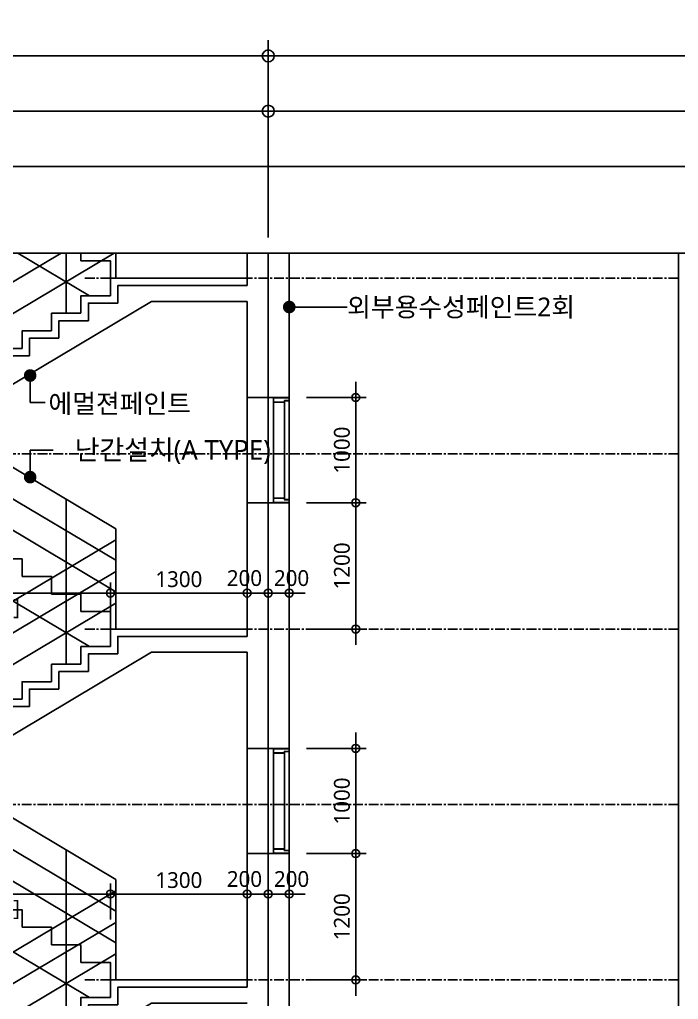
# Model space of a CAD drawing. Header units: millimetres. Extents: x -65167 to 413267, y -17142 to 66587.
# Drawn here: x 273953 to 280217, y 47407 to 56716 of the extents above; entities that cross this region are included whole.
import ezdxf
from ezdxf.enums import TextEntityAlignment as Align
from ezdxf.xclip import XClip

# ---------------------------------------------------------------- set-up
doc = ezdxf.new("R2010")
doc.units = ezdxf.units.MM
doc.header["$LTSCALE"] = 75
doc.header["$MEASUREMENT"] = 0
doc.header["$XCLIPFRAME"] = 0
doc.header["$PDSIZE"] = -10
doc.linetypes.add('CENTER', pattern=[2, 1.25, -0.25, 0.25, -0.25])
doc.layers.get('0').update_dxf_attribs({"linetype": 'CONTINUOUS'})
doc.layers.get('Defpoints').update_dxf_attribs({"color": 171, "linetype": 'CONTINUOUS'})
for name, color, linetype in [('CEN(ST)', 1, 'CENTER'), ('CON', 2, 'CONTINUOUS'), ('DOOR', 4, 'CONTINUOUS'), ('ELE-6', 8, 'CONTINUOUS'), ('FIN-1', 6, 'CONTINUOUS'), ('HAN', 9, 'CONTINUOUS'), ('NDIM', 7, 'CONTINUOUS'), ('stair-hand', 252, 'CONTINUOUS'), ('SYM', 7, 'CONTINUOUS'), ('TEXT(MIN)', 7, 'CONTINUOUS'), ('TEXT(노트)', 7, 'CONTINUOUS')]:
    doc.layers.add(name, color=color, linetype=linetype)
doc.styles.add('CGS', font='cgse', dxfattribs={"bigfont": 'cgs'})
doc.styles.add('나눔바른고딕', font='NanumBarunGothic.ttf')
doc.dimstyles.new('NDIM 1200', dxfattribs={"dimscale": 75, "dimtxt": 3, "dimasz": 1, "dimexe": 2, "dimexo": 2, "dimgap": 1, "dimtad": 1, "dimdec": 0, "dimdsep": 46, "dimtxsty": 'CGS', "dimblk": 'DOT0', "dimcen": 1, "dimdle": 8, "dimclrd": 256, "dimclre": 256, "dimclrt": 256, "dimadec": 0, "dimazin": 0, "dimtfac": 1, "dimtdec": 0, "dimtix": 1, "dimtmove": 2, "dimatfit": 3, "dimldrblk": 'DOT0', "dimfxl": 1, "dimtolj": 1, "dimtzin": 0, "dimlwd": -1, "dimlwe": -1, "dimarcsym": 0})

# ---------------------------------------------------------------- blocks, each defined once
blk = doc.blocks.new('DOT0')
blk.add_line((-3, 0), (3, 0))
at = {"color": 6}
blk.add_circle((0, 0), 0.75, dxfattribs=at)
blk = doc.blocks.new('*D1096')
at = {"layer": 'Defpoints', "color": 0, "ltscale": 0.4, "transparency": 16777216}
for p in [(270517.1, 55845.8), (270517.1, 54495.8), (276317.1, 54495.8)]:
    blk.add_point(p, dxfattribs=at)
at = {"layer": 'NDIM', "ltscale": 0.4, "transparency": 16777216}
for p, q in [((270517.1, 54645.8), (270517.1, 55995.8)), ((276317.1, 54645.8), (276317.1, 55995.8)), ((276242.1, 55845.8), (270592.1, 55845.8))]:
    blk.add_line(p, q, dxfattribs=at)
at = {"layer": 'NDIM', "ltscale": 0.4, "transparency": 16777216, "xscale": 75, "yscale": 75, "zscale": 75, "rotation": 180}
blk.add_blockref('DOT0', (270517.1, 55845.8), dxfattribs=at)
at = {"layer": 'NDIM', "ltscale": 0.4, "transparency": 16777216, "xscale": 75, "yscale": 75, "zscale": 75}
blk.add_blockref('DOT0', (276317.1, 55845.8), dxfattribs=at)
at = {"layer": 'NDIM', "ltscale": 0.4, "transparency": 16777216, "insert": (273417.1, 56043), "char_height": 225, "attachment_point": 5, "style": '나눔바른고딕'}
blk.add_mtext('\\A1;5800', dxfattribs=at)
blk = doc.blocks.new('A$C547E5452')
at = {"layer": 'DOOR'}
for p, q in [((0, -31.6), (0, -971.6)), ((44, -46.6), (44, -956.6)), ((150, -956.6), (150, -46.6))]:
    blk.add_line(p, q, dxfattribs=at)
for points in [[(150, -1.6), (133.5, -1.6), (133.5, -3.2), (148.4, -3.2), (148.4, -45), (45.6, -45), (45.6, -30), (1.6, -30), (1.6, -3.2), (16.5, -3.2), (16.5, -1.6), (0, -1.6), (0, -31.6), (44, -31.6), (44, -46.6), (150, -46.6)], [(9.5, -3.2), (9.5, -4.8), (140.4, -4.8), (140.4, -3.2)], [(150, -1001.6), (133.5, -1001.6), (133.5, -1000), (148.4, -1000), (148.4, -958.2), (45.6, -958.2), (45.6, -973.2), (1.6, -973.2), (1.6, -1000), (16.5, -1000), (16.5, -1001.6), (0, -1001.6), (0, -971.6), (44, -971.6), (44, -956.6), (150, -956.6)], [(9.5, -1000), (9.5, -998.4), (140.4, -998.4), (140.4, -1000)]]:
    blk.add_lwpolyline(points, close=True, dxfattribs=at)
blk = doc.blocks.new('*D1150')
at = {"layer": 'Defpoints', "color": 0, "ltscale": 0.4, "transparency": 16777216}
for p in [(274817.1, 48407.9), (272297.1, 48066.1), (274817.1, 48066.1)]:
    blk.add_point(p, dxfattribs=at)
at = {"layer": 'NDIM', "ltscale": 0.4, "transparency": 16777216}
for p, q in [((272297.1, 48166.1), (272297.1, 48507.9)), ((274817.1, 48166.1), (274817.1, 48507.9)), ((272347.1, 48407.9), (274767.1, 48407.9))]:
    blk.add_line(p, q, dxfattribs=at)
at = {"layer": 'NDIM', "ltscale": 0.4, "transparency": 16777216, "xscale": 50, "yscale": 50, "zscale": 50, "rotation": 180}
blk.add_blockref('DOT0', (272297.1, 48407.9), dxfattribs=at)
at = {"layer": 'NDIM', "ltscale": 0.4, "transparency": 16777216, "xscale": 50, "yscale": 50, "zscale": 50}
blk.add_blockref('DOT0', (274817.1, 48407.9), dxfattribs=at)
at = {"layer": 'NDIM', "ltscale": 0.4, "transparency": 16777216, "char_height": 150, "attachment_point": 5, "style": '나눔바른고딕'}
for s, insert in [('\\A1;2520', (273557.1, 48539.3)), ('\\A1;[280X9T]', (273557.1, 48260.7))]:
    blk.add_mtext(s, dxfattribs=dict(at, insert=insert))
blk = doc.blocks.new('*D1151')
at = {"layer": 'Defpoints', "color": 0, "ltscale": 0.4, "transparency": 16777216}
for p in [(276117.1, 48407.9), (274817.1, 48066.1), (276117.1, 48066.1)]:
    blk.add_point(p, dxfattribs=at)
at = {"layer": 'NDIM', "ltscale": 0.4, "transparency": 16777216}
for p, q in [((274817.1, 48166.1), (274817.1, 48507.9)), ((276117.1, 48166.1), (276117.1, 48507.9)), ((274867.1, 48407.9), (276067.1, 48407.9))]:
    blk.add_line(p, q, dxfattribs=at)
at = {"layer": 'NDIM', "ltscale": 0.4, "transparency": 16777216, "xscale": 50, "yscale": 50, "zscale": 50, "rotation": 180}
blk.add_blockref('DOT0', (274817.1, 48407.9), dxfattribs=at)
at = {"layer": 'NDIM', "ltscale": 0.4, "transparency": 16777216, "xscale": 50, "yscale": 50, "zscale": 50}
blk.add_blockref('DOT0', (276117.1, 48407.9), dxfattribs=at)
at = {"layer": 'NDIM', "ltscale": 0.4, "transparency": 16777216, "insert": (275467.1, 48539.4), "char_height": 150, "attachment_point": 5, "style": '나눔바른고딕'}
blk.add_mtext('\\A1;1300', dxfattribs=at)
blk = doc.blocks.new('*D1147')
at = {"layer": 'Defpoints', "color": 0, "ltscale": 0.4, "transparency": 16777216}
for p in [(276117.1, 48407.9), (276117.1, 48066.1), (276317.1, 48066.1)]:
    blk.add_point(p, dxfattribs=at)
at = {"layer": 'NDIM', "ltscale": 0.4, "transparency": 16777216}
for p, q in [((276117.1, 48166.1), (276117.1, 48507.9)), ((276317.1, 48166.1), (276317.1, 48507.9)), ((276267.1, 48407.9), (276167.1, 48407.9))]:
    blk.add_line(p, q, dxfattribs=at)
at = {"layer": 'NDIM', "ltscale": 0.4, "transparency": 16777216, "xscale": 50, "yscale": 50, "zscale": 50, "rotation": 180}
blk.add_blockref('DOT0', (276117.1, 48407.9), dxfattribs=at)
at = {"layer": 'NDIM', "ltscale": 0.4, "transparency": 16777216, "xscale": 50, "yscale": 50, "zscale": 50}
blk.add_blockref('DOT0', (276317.1, 48407.9), dxfattribs=at)
at = {"layer": 'NDIM', "ltscale": 0.4, "transparency": 16777216, "insert": (276091, 48549.7), "char_height": 150, "attachment_point": 5, "style": '나눔바른고딕'}
blk.add_mtext('\\A1;200', dxfattribs=at)
blk = doc.blocks.new('*D1148')
at = {"layer": 'Defpoints', "color": 0, "ltscale": 0.4, "transparency": 16777216}
for p in [(276517.1, 48407.9), (276317.1, 48066.1), (276517.1, 48066.1)]:
    blk.add_point(p, dxfattribs=at)
at = {"layer": 'NDIM', "ltscale": 0.4, "transparency": 16777216}
for p, q in [((276317.1, 48166.1), (276317.1, 48507.9)), ((276517.1, 48166.1), (276517.1, 48507.9)), ((276367.1, 48407.9), (276467.1, 48407.9))]:
    blk.add_line(p, q, dxfattribs=at)
at = {"layer": 'NDIM', "ltscale": 0.4, "transparency": 16777216, "xscale": 50, "yscale": 50, "zscale": 50, "rotation": 180}
blk.add_blockref('DOT0', (276317.1, 48407.9), dxfattribs=at)
at = {"layer": 'NDIM', "ltscale": 0.4, "transparency": 16777216, "xscale": 50, "yscale": 50, "zscale": 50}
blk.add_blockref('DOT0', (276517.1, 48407.9), dxfattribs=at)
at = {"layer": 'NDIM', "ltscale": 0.4, "transparency": 16777216, "insert": (276539.1, 48549.7), "char_height": 150, "attachment_point": 5, "style": '나눔바른고딕'}
blk.add_mtext('\\A1;200', dxfattribs=at)
blk = doc.blocks.new('*D1157')
at = {"layer": 'Defpoints', "color": 0, "ltscale": 0.4, "transparency": 16777216}
for p in [(274817.1, 51266.8), (272297.1, 50925), (274817.1, 50925)]:
    blk.add_point(p, dxfattribs=at)
at = {"layer": 'NDIM', "ltscale": 0.4, "transparency": 16777216}
for p, q in [((272297.1, 51025), (272297.1, 51366.8)), ((274817.1, 51025), (274817.1, 51366.8)), ((272347.1, 51266.8), (274767.1, 51266.8))]:
    blk.add_line(p, q, dxfattribs=at)
at = {"layer": 'NDIM', "ltscale": 0.4, "transparency": 16777216, "xscale": 50, "yscale": 50, "zscale": 50, "rotation": 180}
blk.add_blockref('DOT0', (272297.1, 51266.8), dxfattribs=at)
at = {"layer": 'NDIM', "ltscale": 0.4, "transparency": 16777216, "xscale": 50, "yscale": 50, "zscale": 50}
blk.add_blockref('DOT0', (274817.1, 51266.8), dxfattribs=at)
at = {"layer": 'NDIM', "ltscale": 0.4, "transparency": 16777216, "char_height": 150, "attachment_point": 5, "style": '나눔바른고딕'}
for s, insert in [('\\A1;2520', (273557.1, 51398.2)), ('\\A1;[280X9T]', (273557.1, 51119.6))]:
    blk.add_mtext(s, dxfattribs=dict(at, insert=insert))
blk = doc.blocks.new('*D1158')
at = {"layer": 'Defpoints', "color": 0, "ltscale": 0.4, "transparency": 16777216}
for p in [(276117.1, 51266.8), (274817.1, 50925), (276117.1, 50925)]:
    blk.add_point(p, dxfattribs=at)
at = {"layer": 'NDIM', "ltscale": 0.4, "transparency": 16777216}
for p, q in [((274817.1, 51025), (274817.1, 51366.8)), ((276117.1, 51025), (276117.1, 51366.8)), ((274867.1, 51266.8), (276067.1, 51266.8))]:
    blk.add_line(p, q, dxfattribs=at)
at = {"layer": 'NDIM', "ltscale": 0.4, "transparency": 16777216, "xscale": 50, "yscale": 50, "zscale": 50, "rotation": 180}
blk.add_blockref('DOT0', (274817.1, 51266.8), dxfattribs=at)
at = {"layer": 'NDIM', "ltscale": 0.4, "transparency": 16777216, "xscale": 50, "yscale": 50, "zscale": 50}
blk.add_blockref('DOT0', (276117.1, 51266.8), dxfattribs=at)
at = {"layer": 'NDIM', "ltscale": 0.4, "transparency": 16777216, "insert": (275467.1, 51398.3), "char_height": 150, "attachment_point": 5, "style": '나눔바른고딕'}
blk.add_mtext('\\A1;1300', dxfattribs=at)
blk = doc.blocks.new('*D1154')
at = {"layer": 'Defpoints', "color": 0, "ltscale": 0.4, "transparency": 16777216}
for p in [(276117.1, 51266.8), (276117.1, 50925), (276317.1, 50925)]:
    blk.add_point(p, dxfattribs=at)
at = {"layer": 'NDIM', "ltscale": 0.4, "transparency": 16777216}
for p, q in [((276117.1, 51025), (276117.1, 51366.8)), ((276317.1, 51025), (276317.1, 51366.8)), ((276267.1, 51266.8), (276167.1, 51266.8))]:
    blk.add_line(p, q, dxfattribs=at)
at = {"layer": 'NDIM', "ltscale": 0.4, "transparency": 16777216, "xscale": 50, "yscale": 50, "zscale": 50, "rotation": 180}
blk.add_blockref('DOT0', (276117.1, 51266.8), dxfattribs=at)
at = {"layer": 'NDIM', "ltscale": 0.4, "transparency": 16777216, "xscale": 50, "yscale": 50, "zscale": 50}
blk.add_blockref('DOT0', (276317.1, 51266.8), dxfattribs=at)
at = {"layer": 'NDIM', "ltscale": 0.4, "transparency": 16777216, "insert": (276091, 51408.6), "char_height": 150, "attachment_point": 5, "style": '나눔바른고딕'}
blk.add_mtext('\\A1;200', dxfattribs=at)
blk = doc.blocks.new('*D1155')
at = {"layer": 'Defpoints', "color": 0, "ltscale": 0.4, "transparency": 16777216}
for p in [(276517.1, 51266.8), (276317.1, 50925), (276517.1, 50925)]:
    blk.add_point(p, dxfattribs=at)
at = {"layer": 'NDIM', "ltscale": 0.4, "transparency": 16777216}
for p, q in [((276317.1, 51025), (276317.1, 51366.8)), ((276517.1, 51025), (276517.1, 51366.8)), ((276367.1, 51266.8), (276467.1, 51266.8))]:
    blk.add_line(p, q, dxfattribs=at)
at = {"layer": 'NDIM', "ltscale": 0.4, "transparency": 16777216, "xscale": 50, "yscale": 50, "zscale": 50, "rotation": 180}
blk.add_blockref('DOT0', (276317.1, 51266.8), dxfattribs=at)
at = {"layer": 'NDIM', "ltscale": 0.4, "transparency": 16777216, "xscale": 50, "yscale": 50, "zscale": 50}
blk.add_blockref('DOT0', (276517.1, 51266.8), dxfattribs=at)
at = {"layer": 'NDIM', "ltscale": 0.4, "transparency": 16777216, "insert": (276539.1, 51408.6), "char_height": 150, "attachment_point": 5, "style": '나눔바른고딕'}
blk.add_mtext('\\A1;200', dxfattribs=at)
blk = doc.blocks.new('*D1167')
at = {"layer": 'Defpoints', "color": 0, "ltscale": 0.4, "transparency": 16777216}
for p in [(276581.5, 48791.7), (277149.6, 48791.7), (276581.5, 47591.7)]:
    blk.add_point(p, dxfattribs=at)
at = {"layer": 'NDIM', "ltscale": 0.4, "transparency": 16777216}
for p, q in [((276681.5, 48791.7), (277249.6, 48791.7)), ((277149.6, 47641.7), (277149.6, 48741.7)), ((276681.5, 47591.7), (277249.6, 47591.7))]:
    blk.add_line(p, q, dxfattribs=at)
at = {"layer": 'NDIM', "ltscale": 0.4, "transparency": 16777216, "xscale": 50, "yscale": 50, "zscale": 50}
for p, rotation in [((277149.6, 48791.7), 90), ((277149.6, 47591.7), 270)]:
    blk.add_blockref('DOT0', p, dxfattribs=dict(at, rotation=rotation))
at = {"layer": 'NDIM', "ltscale": 0.4, "transparency": 16777216, "insert": (277018.1, 48191.7), "char_height": 150, "attachment_point": 5, "rotation": 90, "style": '나눔바른고딕'}
blk.add_mtext('\\A1;1200', dxfattribs=at)
blk = doc.blocks.new('*D1168')
at = {"layer": 'Defpoints', "color": 0, "ltscale": 0.4, "transparency": 16777216}
for p in [(276581.5, 49791.7), (276581.5, 48791.7), (277149.6, 48791.7)]:
    blk.add_point(p, dxfattribs=at)
at = {"layer": 'NDIM', "ltscale": 0.4, "transparency": 16777216}
for p, q in [((276681.5, 49791.7), (277249.6, 49791.7)), ((277149.6, 49741.7), (277149.6, 48841.7)), ((276681.5, 48791.7), (277249.6, 48791.7))]:
    blk.add_line(p, q, dxfattribs=at)
at = {"layer": 'NDIM', "ltscale": 0.4, "transparency": 16777216, "xscale": 50, "yscale": 50, "zscale": 50}
for p, rotation in [((277149.6, 49791.7), 90), ((277149.6, 48791.7), 270)]:
    blk.add_blockref('DOT0', p, dxfattribs=dict(at, rotation=rotation))
at = {"layer": 'NDIM', "ltscale": 0.4, "transparency": 16777216, "insert": (277018.1, 49291.7), "char_height": 150, "attachment_point": 5, "rotation": 90, "style": '나눔바른고딕'}
blk.add_mtext('\\A1;1000', dxfattribs=at)
blk = doc.blocks.new('*D1169')
at = {"layer": 'Defpoints', "color": 0, "ltscale": 0.4, "transparency": 16777216}
for p in [(276581.5, 52125), (277149.6, 52125), (276581.5, 50925)]:
    blk.add_point(p, dxfattribs=at)
at = {"layer": 'NDIM', "ltscale": 0.4, "transparency": 16777216}
for p, q in [((276681.5, 52125), (277249.6, 52125)), ((277149.6, 50975), (277149.6, 52075)), ((276681.5, 50925), (277249.6, 50925))]:
    blk.add_line(p, q, dxfattribs=at)
at = {"layer": 'NDIM', "ltscale": 0.4, "transparency": 16777216, "xscale": 50, "yscale": 50, "zscale": 50}
for p, rotation in [((277149.6, 52125), 90), ((277149.6, 50925), 270)]:
    blk.add_blockref('DOT0', p, dxfattribs=dict(at, rotation=rotation))
at = {"layer": 'NDIM', "ltscale": 0.4, "transparency": 16777216, "insert": (277018.1, 51525), "char_height": 150, "attachment_point": 5, "rotation": 90, "style": '나눔바른고딕'}
blk.add_mtext('\\A1;1200', dxfattribs=at)
blk = doc.blocks.new('*D1170')
at = {"layer": 'Defpoints', "color": 0, "ltscale": 0.4, "transparency": 16777216}
for p in [(276581.5, 53125), (276581.5, 52125), (277149.6, 52125)]:
    blk.add_point(p, dxfattribs=at)
at = {"layer": 'NDIM', "ltscale": 0.4, "transparency": 16777216}
for p, q in [((276681.5, 53125), (277249.6, 53125)), ((277149.6, 53075), (277149.6, 52175)), ((276681.5, 52125), (277249.6, 52125))]:
    blk.add_line(p, q, dxfattribs=at)
at = {"layer": 'NDIM', "ltscale": 0.4, "transparency": 16777216, "xscale": 50, "yscale": 50, "zscale": 50}
for p, rotation in [((277149.6, 53125), 90), ((277149.6, 52125), 270)]:
    blk.add_blockref('DOT0', p, dxfattribs=dict(at, rotation=rotation))
at = {"layer": 'NDIM', "ltscale": 0.4, "transparency": 16777216, "insert": (277018.1, 52625), "char_height": 150, "attachment_point": 5, "rotation": 90, "style": '나눔바른고딕'}
blk.add_mtext('\\A1;1000', dxfattribs=at)
blk = doc.blocks.new('*D1189')
at = {"layer": 'Defpoints', "color": 0, "ltscale": 0.4, "transparency": 16777216}
for p in [(261517.1, 56370.8), (261517.1, 54495.8), (276317.1, 54495.8)]:
    blk.add_point(p, dxfattribs=at)
at = {"layer": 'NDIM', "ltscale": 0.4, "transparency": 16777216}
for p, q in [((261517.1, 54645.8), (261517.1, 56520.8)), ((276317.1, 54645.8), (276317.1, 56520.8)), ((276242.1, 56370.8), (261592.1, 56370.8))]:
    blk.add_line(p, q, dxfattribs=at)
at = {"layer": 'NDIM', "ltscale": 0.4, "transparency": 16777216, "xscale": 75, "yscale": 75, "zscale": 75, "rotation": 180}
blk.add_blockref('DOT0', (261517.1, 56370.8), dxfattribs=at)
at = {"layer": 'NDIM', "ltscale": 0.4, "transparency": 16777216, "xscale": 75, "yscale": 75, "zscale": 75}
blk.add_blockref('DOT0', (276317.1, 56370.8), dxfattribs=at)
at = {"layer": 'NDIM', "ltscale": 0.4, "transparency": 16777216, "insert": (268917.1, 56568), "char_height": 225, "attachment_point": 5, "style": '나눔바른고딕'}
blk.add_mtext('\\A1;14800', dxfattribs=at)
blk = doc.blocks.new('ST-A')
at = {"layer": 'CON', "ltscale": 10000}
for points in [[(330696.7, 31179.4), (330416.7, 31179.4), (330416.7, 31012.7)], [(330696.7, 31179.4), (331646.7, 31179.4)], [(331646.7, 31029.4), (330737.9, 31029.4), (327937.9, 29362.7), (326246.7, 29362.7)], [(330416.7, 31012.7), (330136.7, 31012.7), (330136.7, 30846.1)], [(330136.7, 30846.1), (329856.7, 30846.1), (329856.7, 30679.4)], [(329856.7, 30679.4), (329576.7, 30679.4), (329576.7, 30512.7)], [(329576.7, 30512.7), (329296.7, 30512.7), (329296.7, 30346.1)], [(329296.7, 30346.1), (329016.7, 30346.1), (329016.7, 30179.4)], [(329016.7, 30179.4), (328736.7, 30179.4), (328736.7, 30012.7)], [(328736.7, 30012.7), (328456.7, 30012.7), (328456.7, 29846.1)], [(328456.7, 29846.1), (328176.7, 29846.1), (328176.7, 29679.4)], [(328176.7, 29679.4), (327896.7, 29679.4), (327896.7, 29512.7)], [(327896.7, 29512.7), (326246.7, 29512.7)], [(330696.7, 27846.1), (330416.7, 27846.1), (330416.7, 27679.4)], [(330696.7, 27846.1), (331646.7, 27846.1)], [(331646.7, 27696.1), (330737.9, 27696.1), (327937.9, 26029.4), (326246.7, 26029.4)], [(330416.7, 27679.4), (330136.7, 27679.4), (330136.7, 27512.7)], [(330136.7, 27512.7), (329856.7, 27512.7), (329856.7, 27346.1)], [(329856.7, 27346.1), (329576.7, 27346.1), (329576.7, 27179.4)], [(329576.7, 27179.4), (329296.7, 27179.4), (329296.7, 27012.7)], [(329296.7, 27012.7), (329016.7, 27012.7), (329016.7, 26846.1)], [(329016.7, 26846.1), (328736.7, 26846.1), (328736.7, 26679.4)], [(328736.7, 26679.4), (328456.7, 26679.4), (328456.7, 26512.7)], [(328456.7, 26512.7), (328176.7, 26512.7), (328176.7, 26346.1)], [(328176.7, 26346.1), (327896.7, 26346.1), (327896.7, 26179.4)], [(327896.7, 26179.4), (326246.7, 26179.4)], [(330696.7, 24512.7), (330416.7, 24512.7), (330416.7, 24346.1)], [(330696.7, 24512.7), (331646.7, 24512.7)], [(331646.7, 24362.7), (330737.9, 24362.7), (327937.9, 22696.1), (326246.7, 22696.1)], [(330416.7, 24346.1), (330136.7, 24346.1), (330136.7, 24179.4)], [(330136.7, 24179.4), (329856.7, 24179.4), (329856.7, 24012.7)], [(329856.7, 24012.7), (329576.7, 24012.7), (329576.7, 23846.1)], [(329576.7, 23846.1), (329296.7, 23846.1), (329296.7, 23679.4)], [(329296.7, 23679.4), (329016.7, 23679.4), (329016.7, 23512.7)], [(329016.7, 23512.7), (328736.7, 23512.7), (328736.7, 23346.1)], [(328736.7, 23346.1), (328456.7, 23346.1), (328456.7, 23179.4)], [(328456.7, 23179.4), (328176.7, 23179.4), (328176.7, 23012.7)], [(328176.7, 23012.7), (327896.7, 23012.7), (327896.7, 22846.1)], [(327896.7, 22846.1), (326246.7, 22846.1)]]:
    blk.add_lwpolyline(points, dxfattribs=at)
at = {"layer": 'ELE-6', "ltscale": 10000}
for p, q in [((330146.1, 31082.7), (327435.7, 32696.1)), ((330146.1, 27749.4), (327435.7, 29362.7)), ((330146.1, 24416.1), (327435.7, 26029.4))]:
    blk.add_line(p, q, dxfattribs=at)
for points in [[(327546.7, 32916.1), (327826.7, 32916.1), (327826.7, 32749.4)], [(327826.7, 32749.4), (328106.7, 32749.4), (328106.7, 32582.7)], [(328106.7, 32582.7), (328386.7, 32582.7), (328386.7, 32416.1)], [(328386.7, 32416.1), (328666.7, 32416.1), (328666.7, 32249.4)], [(328666.7, 32249.4), (328946.7, 32249.4), (328946.7, 32082.7)], [(328946.7, 32082.7), (329226.7, 32082.7), (329226.7, 31916.1)], [(329226.7, 31916.1), (329506.7, 31916.1), (329506.7, 31749.4)], [(329506.7, 31749.4), (329786.7, 31749.4), (329786.7, 31582.7)], [(329786.7, 31582.7), (330066.7, 31582.7), (330066.7, 31416.1)], [(330066.7, 31416.1), (330346.7, 31416.1), (330346.7, 31249.4)], [(328027.5, 29416.1), (328106.7, 29416.1), (328106.7, 29249.4)], [(328106.7, 29249.4), (328386.7, 29249.4), (328386.7, 29082.7)], [(328386.7, 29082.7), (328666.7, 29082.7), (328666.7, 28916.1)], [(328666.7, 28916.1), (328946.7, 28916.1), (328946.7, 28749.4)], [(328946.7, 28749.4), (329226.7, 28749.4), (329226.7, 28582.7)], [(329226.7, 28582.7), (329506.7, 28582.7), (329506.7, 28416.1)], [(329506.7, 28416.1), (329786.7, 28416.1), (329786.7, 28249.4)], [(329786.7, 28249.4), (330066.7, 28249.4), (330066.7, 28082.7)], [(330066.7, 28082.7), (330346.7, 28082.7), (330346.7, 27916.1)], [(328027.5, 26082.7), (328106.7, 26082.7), (328106.7, 25916.1)], [(328106.7, 25916.1), (328386.7, 25916.1), (328386.7, 25749.4)], [(328386.7, 25749.4), (328666.7, 25749.4), (328666.7, 25582.7)], [(328666.7, 25582.7), (328946.7, 25582.7), (328946.7, 25416.1)], [(328946.7, 25416.1), (329226.7, 25416.1), (329226.7, 25249.4)], [(329226.7, 25249.4), (329506.7, 25249.4), (329506.7, 25082.7)], [(329506.7, 25082.7), (329786.7, 25082.7), (329786.7, 24916.1)], [(329786.7, 24916.1), (330066.7, 24916.1), (330066.7, 24749.4)], [(330066.7, 24749.4), (330346.7, 24749.4), (330346.7, 24582.7)]]:
    blk.add_lwpolyline(points, dxfattribs=at)
at = {"layer": 'FIN-1', "ltscale": 10000}
for points in [[(330626.7, 31249.4), (330346.7, 31249.4), (330346.7, 31082.7)], [(330626.7, 31249.4), (331646.7, 31249.4)], [(330346.7, 31082.7), (330066.7, 31082.7), (330066.7, 30916.1)], [(330066.7, 30916.1), (329786.7, 30916.1), (329786.7, 30749.4)], [(329786.7, 30749.4), (329506.7, 30749.4), (329506.7, 30582.7)], [(329506.7, 30582.7), (329226.7, 30582.7), (329226.7, 30416.1)], [(329226.7, 30416.1), (328946.7, 30416.1), (328946.7, 30249.4)], [(328946.7, 30249.4), (328666.7, 30249.4), (328666.7, 30082.7)], [(328666.7, 30082.7), (328386.7, 30082.7), (328386.7, 29916.1)], [(328386.7, 29916.1), (328106.7, 29916.1), (328106.7, 29749.4)], [(328106.7, 29749.4), (327826.7, 29749.4), (327826.7, 29582.7)], [(327826.7, 29582.7), (326246.7, 29582.7)], [(330626.7, 27916.1), (330346.7, 27916.1), (330346.7, 27749.4)], [(330626.7, 27916.1), (331646.7, 27916.1)], [(330346.7, 27749.4), (330066.7, 27749.4), (330066.7, 27582.7)], [(330066.7, 27582.7), (329786.7, 27582.7), (329786.7, 27416.1)], [(329786.7, 27416.1), (329506.7, 27416.1), (329506.7, 27249.4)], [(329506.7, 27249.4), (329226.7, 27249.4), (329226.7, 27082.7)], [(329226.7, 27082.7), (328946.7, 27082.7), (328946.7, 26916.1)], [(328946.7, 26916.1), (328666.7, 26916.1), (328666.7, 26749.4)], [(328666.7, 26749.4), (328386.7, 26749.4), (328386.7, 26582.7)], [(328386.7, 26582.7), (328106.7, 26582.7), (328106.7, 26416.1)], [(328106.7, 26416.1), (327826.7, 26416.1), (327826.7, 26249.4)], [(327826.7, 26249.4), (326246.7, 26249.4)], [(330626.7, 24582.7), (330346.7, 24582.7), (330346.7, 24416.1)], [(330626.7, 24582.7), (331646.7, 24582.7)], [(330346.7, 24416.1), (330066.7, 24416.1), (330066.7, 24249.4)], [(330066.7, 24249.4), (329786.7, 24249.4), (329786.7, 24082.7)], [(329786.7, 24082.7), (329506.7, 24082.7), (329506.7, 23916.1)], [(329506.7, 23916.1), (329226.7, 23916.1), (329226.7, 23749.4)], [(329226.7, 23749.4), (328946.7, 23749.4), (328946.7, 23582.7)], [(328946.7, 23582.7), (328666.7, 23582.7), (328666.7, 23416.1)], [(328666.7, 23416.1), (328386.7, 23416.1), (328386.7, 23249.4)], [(328386.7, 23249.4), (328106.7, 23249.4), (328106.7, 23082.7)], [(328106.7, 23082.7), (327826.7, 23082.7), (327826.7, 22916.1)], [(327826.7, 22916.1), (326246.7, 22916.1)]]:
    blk.add_lwpolyline(points, dxfattribs=at)
at = {"layer": 'HAN', "ltscale": 10000}
for p, q in [((327776.7, 32916.1), (327776.7, 33762.5)), ((328386.7, 33399.4), (327776.7, 33762.5)), ((328117.8, 33259.4), (327776.7, 33462.5)), ((327902.2, 33087.8), (327776.7, 33162.5)), ((330396.7, 32203), (328741.6, 33188.2)), ((330396.7, 31903), (328493.3, 33035.9)), ((329086.7, 32082.7), (329086.7, 32982.7)), ((330396.7, 31603), (328245, 32883.7)), ((328246.7, 32582.7), (328246.7, 32879.8)), ((329926.7, 31582.7), (329926.7, 32482.7)), ((330396.7, 31249.4), (330396.7, 32203)), ((327776.7, 30536.3), (330396.7, 32095.8)), ((327776.7, 30236.3), (330396.7, 31795.8)), ((329926.7, 30916.1), (329926.7, 31816.1)), ((327776.7, 29936.3), (330396.7, 31495.8)), ((329086.7, 30416.1), (329086.7, 31316.1)), ((328246.7, 29916.1), (328246.7, 30816.1)), ((327776.7, 29582.7), (327776.7, 30536.3)), ((328386.7, 30066.1), (327776.7, 30429.2)), ((328134.7, 29916.1), (327776.7, 30129.2)), ((327910.7, 29749.4), (327776.7, 29829.2)), ((330396.7, 28869.6), (328753.1, 29848)), ((330396.7, 28569.6), (328501.1, 29698)), ((329086.7, 28749.4), (329086.7, 29649.4)), ((328246.7, 29249.4), (328246.7, 29546.5)), ((330396.7, 28269.6), (328249.1, 29548)), ((329926.7, 28249.4), (329926.7, 29149.4)), ((330396.7, 27916.1), (330396.7, 28869.6)), ((327776.7, 27203), (330396.7, 28762.5)), ((327776.7, 26903), (330396.7, 28462.5)), ((329926.7, 27582.7), (329926.7, 28482.7)), ((327776.7, 26603), (330396.7, 28162.5)), ((329086.7, 27082.7), (329086.7, 27982.7)), ((328246.7, 26582.7), (328246.7, 27482.7)), ((327776.7, 26249.4), (327776.7, 27203)), ((328386.7, 26732.7), (327776.7, 27095.8)), ((328134.7, 26582.7), (327776.7, 26795.8)), ((327910.7, 26416.1), (327776.7, 26495.8)), ((330396.7, 25536.3), (328753.1, 26514.6)), ((330396.7, 25236.3), (328501.1, 26364.6)), ((329086.7, 25416.1), (329086.7, 26316.1)), ((328246.7, 25916.1), (328246.7, 26213.2)), ((330396.7, 24936.3), (328249.1, 26214.6)), ((329926.7, 24916.1), (329926.7, 25816.1)), ((330396.7, 24582.7), (330396.7, 25536.3)), ((330396.7, 24582.7), (330396.7, 25536.3)), ((327776.7, 23869.6), (330396.7, 25429.2)), ((329926.7, 24249.4), (329926.7, 25149.4)), ((327776.7, 23569.6), (330396.7, 25129.2)), ((327776.7, 23269.6), (330396.7, 24829.2)), ((329086.7, 23749.4), (329086.7, 24649.4)), ((328246.7, 23249.4), (328246.7, 24149.4)), ((327776.7, 22916.1), (327776.7, 23869.6))]:
    blk.add_line(p, q, dxfattribs=at)

msp = doc.modelspace()

# ---------------------------------------------------------------- linework, layer by layer
at = {"layer": 'CEN(ST)', "ltscale": 10000}
msp.add_line((276317.1, 54495.8), (276317.1, 9916.1), dxfattribs=at)
at = {"layer": 'CEN(ST)'}
for p, q in [((280217.1, 54258.3), (274559.6, 54258.3)), ((280217.1, 52591.6), (270017.1, 52591.6)), ((280217.1, 50925), (274559.6, 50925)), ((280217.1, 49258.3), (270017.1, 49258.3)), ((280217.1, 47591.7), (274559.6, 47591.7))]:
    msp.add_line(p, q, dxfattribs=at)
at = {"layer": 'CON', "ltscale": 1000}
msp.add_line((276117.1, 54188.3), (276117.1, 54495.8), dxfattribs=at)
at = {"layer": 'CON', "ltscale": 10000}
for p, q in [((276117.1, 53125), (276117.1, 54038.3)), ((276517.1, 53125), (276117.1, 53125)), ((276117.1, 50855), (276117.1, 52125)), ((276517.1, 52125), (276117.1, 52125)), ((276117.1, 49791.7), (276117.1, 50705)), ((276517.1, 49791.7), (276117.1, 49791.7)), ((276117.1, 47521.7), (276117.1, 48791.7)), ((276517.1, 48791.7), (276117.1, 48791.7))]:
    msp.add_line(p, q, dxfattribs=at)
for points in [[(276517.1, 54495.8), (276517.1, 53125)], [(276517.1, 52125), (276517.1, 49791.7)], [(276517.1, 48791.7), (276517.1, 46458.3)]]:
    msp.add_lwpolyline(points, dxfattribs=at)
at = {"layer": 'Defpoints', "ltscale": 1000}
for points in [[(256926.9, 9316.1), (282317.1, 9316.1), (282317.1, 56370.8), (256926.9, 56370.8)], [(257451.9, 9916.1), (281567.1, 9916.1), (281567.1, 55845.8), (257451.9, 55845.8)], [(257976.9, 9916.1), (281042.1, 9916.1), (281042.1, 55320.8), (257976.9, 55320.8)]]:
    msp.add_lwpolyline(points, close=True, dxfattribs=at)
msp.add_lwpolyline([(258801.9, 54495.8), (258801.9, 9916.1), (280217.1, 9916.1), (280217.1, 54495.8)], dxfattribs=at)
at = {"layer": 'stair-hand', "ltscale": 10000}
for p, q in [((276117.1, 52125), (276117.1, 53125)), ((276117.1, 48791.7), (276117.1, 49791.7))]:
    msp.add_line(p, q, dxfattribs=at)
at = {"layer": 'SYM', "ltscale": 10000}
msp.add_lwpolyline([(256926.9, 54495.8), (271147.5, 54495.8), (271336.2, 54169), (271336.2, 54822.6), (271524.9, 54495.8), (282317.1, 54495.8)], dxfattribs=at)

# ---------------------------------------------------------------- block references
ref = msp.add_blockref('ST-A', (-55529.6, 23008.9))
XClip(ref).set_block_clipping_path([(326046.6565246064, 22616.0653818288), (331846.6565246065, 31486.8969360121)])
at = {"xscale": -1}
for p in [(276517.1, 53126.6), (276517.1, 49793.3)]:
    msp.add_blockref('A$C547E5452', p, dxfattribs=at)

# ---------------------------------------------------------------- texts
at = {"layer": 'TEXT(MIN)', "style": '나눔바른고딕'}
for s, p in [('외부용수성페인트2회', (277067.1, 53984.9)), ('에멀젼페인트', (274227, 53066.8))]:
    msp.add_text(s, height=180, dxfattribs=at).set_placement(p, align=Align.MIDDLE_LEFT)
at = {"layer": 'TEXT(노트)', "style": '나눔바른고딕'}
msp.add_text('난간설치(A TYPE)', height=187.5, dxfattribs=at).set_placement((276342.2, 52627.8), align=Align.MIDDLE_RIGHT)

# ---------------------------------------------------------------- dimensions: what is measured, and where the dimension line sits
at = {"layer": 'NDIM', "ltscale": 0.4}
for base, p1, p2, angle, override, picture, middle in [((261517.1, 56370.8), (276317.1, 54495.8), (261517.1, 54495.8), 180, {"dimtxsty": '나눔바른고딕'}, '*D1189', (268917.1, 56568)), ((270517.1, 55845.8), (276317.1, 54495.8), (270517.1, 54495.8), 180, {"dimtxsty": '나눔바른고딕'}, '*D1096', (273417.1, 56043)), ((277149.6, 52125), (276581.5, 53125), (276581.5, 52125), 270, {"dimscale": 50, "dimtxsty": '나눔바른고딕'}, '*D1170', (277018.1, 52625)), ((277149.6, 52125), (276581.5, 50925), (276581.5, 52125), 90, {"dimscale": 50, "dimtxsty": '나눔바른고딕'}, '*D1169', (277018.1, 51525)), ((277149.6, 48791.7), (276581.5, 49791.7), (276581.5, 48791.7), 270, {"dimscale": 50, "dimtxsty": '나눔바른고딕'}, '*D1168', (277018.1, 49291.7)), ((277149.6, 48791.7), (276581.5, 47591.7), (276581.5, 48791.7), 90, {"dimscale": 50, "dimtxsty": '나눔바른고딕'}, '*D1167', (277018.1, 48191.7))]:
    dim = msp.add_linear_dim(base=base, p1=p1, p2=p2, angle=angle, dimstyle='NDIM 1200', override=override, dxfattribs=at)
    dim.commit()
    dim.dimension.update_dxf_attribs({"geometry": picture, "text_midpoint": middle})
for base, p1, p2, picture, middle in [((274817.1, 51266.8), (272297.1, 50925), (274817.1, 50925), '*D1157', (273557.1, 51266.8)), ((274817.1, 48407.9), (272297.1, 48066.1), (274817.1, 48066.1), '*D1150', (273557.1, 48407.9))]:
    dim = msp.add_linear_dim(base=base, p1=p1, p2=p2, text='<>\\X[280X9T]', dimstyle='NDIM 1200', override={"dimscale": 50, "dimtxsty": '나눔바른고딕'}, dxfattribs=at)
    dim.commit()
    dim.dimension.update_dxf_attribs({"geometry": picture, "text_midpoint": middle})
for base, p1, p2, picture, middle in [((276117.1, 51266.8), (274817.1, 50925), (276117.1, 50925), '*D1158', (275467.1, 51398.3)), ((276117.1, 48407.9), (274817.1, 48066.1), (276117.1, 48066.1), '*D1151', (275467.1, 48539.4))]:
    dim = msp.add_linear_dim(base=base, p1=p1, p2=p2, dimstyle='NDIM 1200', override={"dimscale": 50, "dimtxsty": '나눔바른고딕'}, dxfattribs=at)
    dim.commit()
    dim.dimension.update_dxf_attribs({"geometry": picture, "text_midpoint": middle})
for base, p1, p2, picture, middle in [((276117.1, 51266.8), (276317.1, 50925), (276117.1, 50925), '*D1154', (276091, 51408.6)), ((276117.1, 48407.9), (276317.1, 48066.1), (276117.1, 48066.1), '*D1147', (276091, 48549.7))]:
    dim = msp.add_linear_dim(base=base, p1=p1, p2=p2, angle=180, dimstyle='NDIM 1200', override={"dimscale": 50, "dimtxsty": '나눔바른고딕'}, dxfattribs=at)
    dim.commit()
    dim.dimension.update_dxf_attribs({"geometry": picture, "text_midpoint": middle, "dimtype": 160})
for base, p1, p2, picture, middle in [((276517.1, 51266.8), (276317.1, 50925), (276517.1, 50925), '*D1155', (276539.1, 51408.6)), ((276517.1, 48407.9), (276317.1, 48066.1), (276517.1, 48066.1), '*D1148', (276539.1, 48549.7))]:
    dim = msp.add_linear_dim(base=base, p1=p1, p2=p2, dimstyle='NDIM 1200', override={"dimscale": 50, "dimtxsty": '나눔바른고딕'}, dxfattribs=at)
    dim.commit()
    dim.dimension.update_dxf_attribs({"geometry": picture, "text_midpoint": middle, "dimtype": 160})

# ---------------------------------------------------------------- leaders
at = {"layer": 'NDIM', "ltscale": 10000}
for points in [[(276517.1, 53984.9), (277067.1, 53984.9)], [(274053.8, 53334.1), (274053.8, 53078.1), (274196.9, 53078.1)], [(274053.8, 52368.8), (274053.8, 52624.8), (274273.6, 52624.8)]]:
    msp.add_leader(points, dimstyle='NDIM 1200', override={"dimscale": 120, "dimasz": 1, "dimgap": 1, "dimtad": 0, "dimldrblk": 'Dot'}, dxfattribs=at)

doc.saveas('drawing.dxf')
